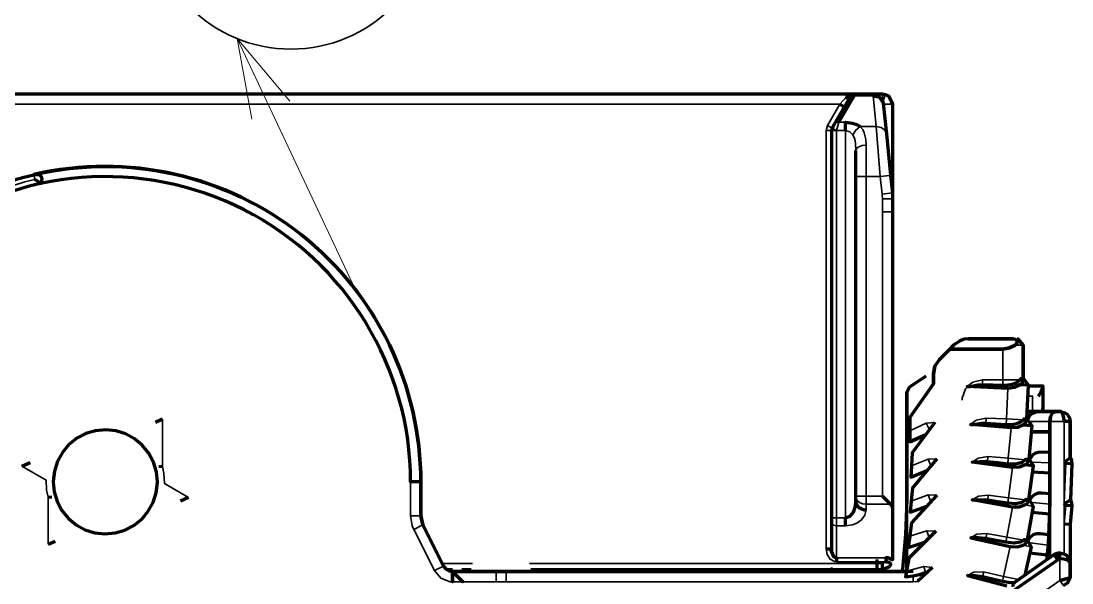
# Model space of a CAD drawing. Extents: x 0 to 174, y 0 to 33.
# Drawn here: x 31.323 to 32.336, y 17.421 to 17.963 of the extents above; entities that cross this region are included whole.
import ezdxf

# ---------------------------------------------------------------- set-up
doc = ezdxf.new("R2010")
doc.units = 0
doc.layers.add('PDF2_형상', color=157, linetype='Continuous', true_color=0x405f80)

msp = doc.modelspace()

# ---------------------------------------------------------------- linework, layer by layer
at = {"layer": 'PDF2_형상', "color": 7, "lineweight": 13}
for points in [[(31.5317, 17.9463), (31.6454, 17.7046)], [(31.5825, 17.8861), (31.5317, 17.9463), (31.5456, 17.8688)]]:
    msp.add_lwpolyline(points, dxfattribs=at)
at = {"layer": 'PDF2_형상', "lineweight": 35}
for points in [[(31.8135, 17.4403), (32.1535, 17.4403), (32.1567, 17.4418), (32.1092, 17.4418), (32.1072, 17.4421), (32.1032, 17.4444), (32.1003, 17.4489), (32.0993, 17.4543), (32.0993, 17.8576), (32.1043, 17.8576), (32.1092, 17.8576), (32.105, 17.86), (32.1007, 17.8625), (32.1126, 17.8832), (31.2064, 17.8832), (31.1965, 17.9097), (31.1072, 17.9097)], [(32.1126, 17.8832), (32.1182, 17.8896), (32.1192, 17.8906)], [(32.1446, 17.8911), (32.1263, 17.8911), (32.1237, 17.891), (32.1221, 17.8896)], [(32.1378, 17.8435), (32.134, 17.8432), (32.1307, 17.8421), (32.1288, 17.8407), (32.1282, 17.8399), (32.1279, 17.8385), (32.1275, 17.846), (32.1269, 17.8493), (32.1251, 17.8535), (32.1279, 17.8582), (32.1322, 17.8615), (32.1475, 17.8615), (32.1446, 17.8911), (32.1446, 17.8931)], [(32.1535, 17.8874), (32.1535, 17.8931)], [(32.1561, 17.8926), (32.1542, 17.8856)], [(32.1633, 17.8832), (32.1544, 17.8832)], [(32.1007, 17.8625), (32.0993, 17.8576)], [(32.1115, 17.8657), (32.1093, 17.8578), (32.105, 17.8601)], [(32.1181, 17.8657), (32.1115, 17.8657), (32.109, 17.8656), (32.1074, 17.8642)], [(32.1322, 17.8615), (32.1346, 17.8587), (32.1361, 17.8554), (32.1375, 17.849), (32.1378, 17.8435), (32.1378, 17.8135), (32.1515, 17.8135), (32.1532, 17.7965), (32.1631, 17.7975)], [(32.1574, 17.8544), (32.1558, 17.8581), (32.1522, 17.8607), (32.1475, 17.8615), (32.1515, 17.8135), (32.1606, 17.8143), (32.1614, 17.8144)], [(32.1251, 17.8535), (32.1221, 17.8565), (32.1181, 17.8578), (32.1181, 17.4843), (32.1092, 17.4843), (32.1092, 17.8576), (32.1093, 17.8578), (32.1181, 17.8578)], [(31.3356, 17.8153), (31.3367, 17.8104), (31.3271, 17.8081), (31.324, 17.8072), (31.3146, 17.8044)], [(31.7086, 17.519), (31.6988, 17.519), (31.6988, 17.4863), (31.7086, 17.4863), (31.6988, 17.4863), (31.6988, 17.519), (31.6986, 17.5289), (31.6981, 17.5386), (31.6974, 17.5485), (31.6961, 17.5582), (31.6947, 17.5679), (31.6929, 17.5776), (31.6907, 17.5872), (31.6883, 17.5968), (31.6856, 17.6063), (31.6825, 17.6156), (31.679, 17.6249), (31.6754, 17.6339), (31.6714, 17.6429), (31.6671, 17.6518), (31.6625, 17.6606), (31.6576, 17.669), (31.6525, 17.6775), (31.6471, 17.6857), (31.6414, 17.6936), (31.6354, 17.7015), (31.6292, 17.709), (31.6226, 17.7165), (31.616, 17.7237), (31.609, 17.7307), (31.6018, 17.7374), (31.5944, 17.7439), (31.5868, 17.75), (31.5789, 17.756), (31.5708, 17.7617), (31.5626, 17.7671), (31.5543, 17.7724), (31.5457, 17.7772), (31.5371, 17.7818), (31.5282, 17.786), (31.5192, 17.79), (31.51, 17.7938), (31.5008, 17.7971), (31.4915, 17.8001), (31.4821, 17.8029), (31.4725, 17.8053), (31.4629, 17.8075), (31.4532, 17.8092), (31.4435, 17.8107), (31.4337, 17.8118), (31.4239, 17.8126), (31.414, 17.8132), (31.4042, 17.8133), (31.3943, 17.8131), (31.3846, 17.8126), (31.3747, 17.8118), (31.374, 17.8117), (31.3643, 17.8106), (31.3613, 17.8101), (31.3515, 17.8085), (31.3486, 17.8079), (31.3426, 17.8067)], [(32.1279, 17.8135), (32.1378, 17.8135), (32.1378, 17.5051), (32.1535, 17.5051), (32.1535, 17.7793)], [(32.1535, 17.7917), (32.1532, 17.7965)], [(32.1633, 17.7917), (32.1535, 17.7917), (32.1535, 17.7793), (32.1633, 17.7793)], [(32.2696, 17.6122), (32.2696, 17.6174), (32.2696, 17.6469), (32.2696, 17.6174), (32.25, 17.6174), (32.25, 17.6115)], [(32.2303, 17.5978), (32.2304, 17.5997), (32.2336, 17.6087), (32.2407, 17.6151), (32.25, 17.6174), (32.2407, 17.6151), (32.2353, 17.6108)], [(32.2861, 17.6174), (32.2696, 17.6174), (32.25, 17.6174), (32.25, 17.6126)], [(32.2878, 17.6174), (32.2696, 17.6174), (32.2696, 17.6115)], [(32.2896, 17.5789), (32.2731, 17.5796), (32.2744, 17.609)], [(32.2982, 17.5869), (32.2982, 17.6017), (32.2937, 17.6017)], [(31.4596, 17.5793), (31.4596, 17.5339), (31.461, 17.5271), (31.4615, 17.5174), (31.4847, 17.5039)], [(32.2535, 17.5804), (32.244, 17.5785), (32.2385, 17.5744)], [(32.2729, 17.5744), (32.2731, 17.5796), (32.2535, 17.5804), (32.2532, 17.5757)], [(32.2775, 17.5711), (32.2749, 17.5417), (32.2553, 17.5433), (32.2549, 17.5386)], [(32.2003, 17.5343), (32.1975, 17.541), (32.1815, 17.5343)], [(32.206, 17.5412), (32.1975, 17.541)], [(32.2553, 17.5433), (32.2458, 17.5418), (32.2401, 17.5381)], [(32.2912, 17.5403), (32.2749, 17.5417), (32.2744, 17.5365)], [(32.3149, 17.5374), (32.2982, 17.5381)], [(32.3303, 17.5389), (32.3303, 17.5367)], [(31.3493, 17.4588), (31.3493, 17.5042), (31.3479, 17.5108), (31.3474, 17.5207), (31.3242, 17.534)], [(32.2789, 17.5329), (32.2751, 17.5036), (32.2556, 17.5062), (32.255, 17.5015)], [(32.2001, 17.4996), (32.1976, 17.5064), (32.1814, 17.5004)], [(32.2061, 17.5062), (32.1976, 17.5064)], [(32.2556, 17.5062), (32.2461, 17.5051), (32.2401, 17.5015)], [(32.1613, 17.4974), (32.1378, 17.4974), (32.1378, 17.4919), (32.1367, 17.4869), (32.1333, 17.4822), (32.1289, 17.4792), (32.1247, 17.4775), (32.1181, 17.4765), (32.1092, 17.4765), (32.1092, 17.4843), (32.1043, 17.4843)], [(32.2788, 17.4947), (32.2736, 17.4657), (32.2542, 17.4692), (32.2533, 17.4644)], [(32.2914, 17.5015), (32.2751, 17.5036), (32.2744, 17.4986)], [(32.2988, 17.4953), (32.291, 17.4967)], [(32.3149, 17.4976), (32.2982, 17.4992)], [(32.3303, 17.4985), (32.3303, 17.4962)], [(32.1043, 17.4804), (32.1044, 17.4797), (32.1047, 17.479), (32.1051, 17.4783), (32.1065, 17.4772), (32.1092, 17.4765), (32.1092, 17.4457), (32.1567, 17.4457)], [(32.1985, 17.4649), (32.1964, 17.4718), (32.1799, 17.4665)], [(32.2049, 17.4713), (32.1964, 17.4718)], [(32.2542, 17.4692), (32.2447, 17.4685), (32.2386, 17.4651)], [(32.2897, 17.4628), (32.2736, 17.4657), (32.2726, 17.4607)], [(32.2768, 17.4567), (32.2704, 17.4278), (32.2513, 17.4321), (32.2501, 17.4274)], [(32.2969, 17.4562), (32.2892, 17.4579)], [(32.3131, 17.4579), (32.2964, 17.4601)], [(32.2649, 17.3819), (32.3247, 17.4239), (32.3247, 17.4446), (32.3236, 17.4444), (32.3247, 17.4446), (32.3247, 17.4239), (32.2451, 17.3682), (32.2451, 17.3899), (32.2513, 17.394), (32.2467, 17.3953), (32.2461, 17.3931)], [(32.3218, 17.45), (32.3236, 17.4444), (32.3225, 17.4439)], [(31.7585, 17.4403), (31.7293, 17.4403)], [(32.195, 17.4317), (32.1936, 17.4372), (32.1768, 17.4328)], [(32.2019, 17.4364), (32.1936, 17.4372)], [(32.1831, 17.4283), (32.1831, 17.4225), (31.7908, 17.4225), (32.1831, 17.4225), (32.1832, 17.4225), (32.1872, 17.4228), (32.1832, 17.4225), (32.1831, 17.4225)], [(32.2513, 17.4321), (32.2417, 17.4318), (32.2354, 17.4287)], [(32.2847, 17.4247), (32.2704, 17.4278), (32.2693, 17.4228)]]:
    msp.add_lwpolyline(points, dxfattribs=at)
at = {"layer": 'PDF2_형상', "lineweight": 70}
for points in [[(31.2233, 17.8931), (32.1268, 17.8931), (32.1446, 17.8931), (32.1535, 17.8931), (32.1561, 17.8926), (32.1594, 17.8911), (32.1633, 17.8832), (32.1633, 17.7917), (32.1633, 17.7793), (32.1633, 17.4926), (32.1633, 17.4442), (32.1633, 17.4437), (32.1586, 17.4456), (32.1567, 17.4457), (32.1567, 17.4418), (32.1587, 17.4419), (32.16, 17.4415), (32.161, 17.4406), (32.1614, 17.4397), (32.1614, 17.4387), (32.1601, 17.4369), (32.1535, 17.4343), (31.8147, 17.4343)], [(32.1182, 17.8896), (32.1206, 17.8892), (32.1214, 17.8894), (32.1224, 17.8903), (32.1221, 17.8896), (32.1074, 17.8642), (32.105, 17.8601), (32.105, 17.86), (32.1043, 17.8576), (32.1043, 17.4843), (32.1043, 17.4804), (32.1043, 17.4543), (32.1046, 17.4514), (32.1062, 17.4475), (32.1075, 17.4463), (32.1092, 17.4457), (32.1092, 17.4418)], [(32.1115, 17.8657), (32.1263, 17.8911), (32.1268, 17.8931), (32.1231, 17.8913), (32.1224, 17.8903)], [(32.1268, 17.8931), (32.1228, 17.8925), (32.1192, 17.8906), (32.1212, 17.8903), (32.1221, 17.8906), (32.1231, 17.8913)], [(32.1258, 17.8929), (32.1253, 17.8929)], [(32.1265, 17.8931), (32.1268, 17.8931), (32.126, 17.8929), (32.1257, 17.8929)], [(32.1446, 17.8931), (32.1497, 17.8915), (32.1544, 17.8842), (32.1574, 17.8544), (32.1614, 17.8144), (32.1631, 17.7975), (32.1633, 17.7917)], [(32.1446, 17.8911), (32.1496, 17.8903), (32.1529, 17.8876), (32.1544, 17.8842)], [(32.1126, 17.8832), (32.1168, 17.8807)], [(32.1181, 17.8578), (32.1181, 17.8657), (32.1246, 17.8649), (32.1288, 17.8635), (32.1322, 17.8615)], [(32.1181, 17.4765), (32.1181, 17.4843), (32.1225, 17.486), (32.1256, 17.4897), (32.1274, 17.4946), (32.1279, 17.4997), (32.1279, 17.5051), (32.1279, 17.8135), (32.1279, 17.8385)], [(32.2365, 17.6568), (32.2324, 17.6564), (32.2285, 17.6551)], [(32.2365, 17.6568), (32.2324, 17.6564), (32.2285, 17.6551)], [(32.2285, 17.6551), (32.2225, 17.651)], [(32.2285, 17.6551), (32.2225, 17.651)], [(32.1953, 17.621), (32.1797, 17.6103), (32.1771, 17.6054), (32.1797, 17.6103)], [(32.2975, 17.5732), (32.2932, 17.5794), (32.2928, 17.5796), (32.2943, 17.6122), (32.2864, 17.6125), (32.281, 17.6099), (32.2744, 17.609), (32.2353, 17.6108), (32.2378, 17.611), (32.2456, 17.6124), (32.25, 17.6126), (32.2599, 17.6125), (32.2696, 17.6122), (32.2743, 17.6125), (32.279, 17.6132), (32.2831, 17.6149), (32.2861, 17.6174), (32.2865, 17.6182), (32.2879, 17.6174), (32.2886, 17.6162), (32.2886, 17.6154), (32.2879, 17.6139), (32.2864, 17.6125)], [(32.2943, 17.6122), (32.2897, 17.6182), (32.2893, 17.6182), (32.2865, 17.6182)], [(32.2942, 17.6115), (32.3081, 17.6115), (32.3081, 17.5869)], [(32.304, 17.6017), (32.3067, 17.6058), (32.3081, 17.6096)], [(32.1771, 17.4344), (32.1771, 17.6054), (32.1771, 17.5021), (32.1757, 17.4685), (32.1728, 17.4349), (32.1724, 17.4324)], [(32.2933, 17.5771), (32.2944, 17.5812), (32.2961, 17.5835), (32.2985, 17.5853), (32.3015, 17.5865), (32.3047, 17.5869), (32.3015, 17.5865), (32.2985, 17.5853), (32.2961, 17.5835), (32.2936, 17.5793)], [(32.3083, 17.5869), (32.3083, 17.5904)], [(31.4596, 17.5793), (31.4528, 17.5761)], [(32.2042, 17.5761), (32.1821, 17.5471), (32.1815, 17.5343), (32.181, 17.5235), (32.1965, 17.53)], [(32.2896, 17.5739), (32.284, 17.5715), (32.2775, 17.5711), (32.2385, 17.5744), (32.241, 17.5744), (32.2489, 17.5756), (32.2532, 17.5757), (32.2631, 17.575), (32.2729, 17.5744), (32.2776, 17.5744), (32.2822, 17.575), (32.2864, 17.5764), (32.2896, 17.5789), (32.29, 17.5796), (32.2917, 17.5785), (32.2919, 17.5778), (32.2919, 17.5769), (32.2912, 17.5754), (32.2896, 17.5739), (32.2975, 17.5732), (32.2946, 17.5407), (32.295, 17.5407), (32.299, 17.5343)], [(32.29, 17.5796), (32.2928, 17.5796)], [(32.3346, 17.5407), (32.3346, 17.5771), (32.3346, 17.5422), (32.3303, 17.5389), (32.3287, 17.5368)], [(32.3149, 17.4458), (32.3149, 17.5672), (32.3149, 17.4992), (32.3132, 17.4594), (32.3118, 17.4436)], [(32.3149, 17.5472), (32.3068, 17.5476), (32.3036, 17.5474), (32.3006, 17.5462), (32.2981, 17.5446), (32.2954, 17.5404)], [(31.3242, 17.534), (31.3321, 17.5375)], [(32.206, 17.5412), (32.1825, 17.5132), (32.1814, 17.5004), (32.1804, 17.4896), (32.1962, 17.4954)], [(32.2947, 17.5019), (32.299, 17.5343), (32.2911, 17.5353), (32.2856, 17.5332), (32.2789, 17.5329), (32.2401, 17.5381), (32.2475, 17.5385), (32.2549, 17.5386), (32.2647, 17.5375), (32.2744, 17.5365), (32.2819, 17.5364), (32.2881, 17.5379), (32.2912, 17.5403), (32.2918, 17.5408)], [(32.2911, 17.5353), (32.2928, 17.5365), (32.2936, 17.5381), (32.2936, 17.5389), (32.2931, 17.54), (32.2918, 17.5408), (32.2946, 17.5407)], [(32.3346, 17.5424), (32.3358, 17.5396), (32.3362, 17.5364), (32.3347, 17.5017), (32.3307, 17.4988), (32.3287, 17.4989)], [(32.3362, 17.5364), (32.3358, 17.5365), (32.3303, 17.5367)], [(31.4596, 17.5339), (31.4561, 17.5333)], [(32.3149, 17.5275), (32.2982, 17.5282)], [(31.3493, 17.5042), (31.3529, 17.5046)], [(32.1535, 17.5051), (32.1613, 17.4974), (32.1628, 17.495), (32.1633, 17.4926)], [(32.2061, 17.5062), (32.1815, 17.4793), (32.1799, 17.4665), (32.1785, 17.4558), (32.1944, 17.4608)], [(32.3149, 17.5075), (32.3072, 17.5082), (32.3035, 17.5081), (32.3003, 17.5068), (32.2974, 17.5046), (32.2956, 17.5015)], [(31.4847, 17.5039), (31.4769, 17.5004)], [(32.1286, 17.4968), (32.1274, 17.4946)], [(32.1279, 17.4997), (32.1286, 17.4968), (32.1308, 17.4942), (32.1358, 17.4921), (32.1378, 17.4919)], [(32.2919, 17.5022), (32.2932, 17.5012), (32.2937, 17.5001), (32.2936, 17.4992), (32.2928, 17.4978), (32.291, 17.4967), (32.2853, 17.4947), (32.2788, 17.4947), (32.2401, 17.5015), (32.2475, 17.5017), (32.255, 17.5015), (32.2647, 17.5), (32.2744, 17.4986), (32.2819, 17.4982), (32.2881, 17.4993), (32.2914, 17.5015), (32.2919, 17.5022), (32.2947, 17.5019), (32.295, 17.5018), (32.2988, 17.4953), (32.2931, 17.4631), (32.2935, 17.4629), (32.2969, 17.4562), (32.2908, 17.4289)], [(32.3347, 17.5018), (32.3358, 17.4989), (32.3361, 17.4958), (32.3346, 17.4783), (32.3346, 17.4407), (32.3346, 17.4265), (32.3346, 17.4407), (32.334, 17.4419), (32.3325, 17.4431), (32.3285, 17.4443), (32.3247, 17.4446), (32.3247, 17.4506), (32.3299, 17.449), (32.3333, 17.4454), (32.3346, 17.4407), (32.334, 17.4419), (32.3325, 17.4431), (32.3285, 17.4443), (32.3247, 17.4446), (32.3247, 17.4506), (32.3299, 17.449), (32.3333, 17.4454), (32.3346, 17.4407)], [(32.3287, 17.4964), (32.3303, 17.4985), (32.3307, 17.4988)], [(32.3361, 17.4958), (32.3357, 17.4958), (32.3303, 17.4962)], [(32.3144, 17.4878), (32.2978, 17.4893)], [(32.3287, 17.4786), (32.3346, 17.4783)], [(32.3346, 17.4786), (32.3346, 17.4722)], [(32.2049, 17.4713), (32.179, 17.4454), (32.1768, 17.4328), (32.1758, 17.4275), (32.1831, 17.4283), (32.1892, 17.4296), (32.195, 17.4317), (32.1978, 17.4325)], [(32.2904, 17.4635), (32.2897, 17.4628), (32.2864, 17.4608), (32.2801, 17.4599), (32.2726, 17.4607), (32.2631, 17.4625), (32.2533, 17.4644), (32.246, 17.4649), (32.2386, 17.4651), (32.2768, 17.4567), (32.2833, 17.4564), (32.2892, 17.4579), (32.291, 17.459), (32.2919, 17.4604), (32.2921, 17.4612), (32.2915, 17.4625), (32.2904, 17.4635), (32.2931, 17.4631)], [(32.3136, 17.4678), (32.3058, 17.4689), (32.3022, 17.4688), (32.2989, 17.4678), (32.2958, 17.4657), (32.2939, 17.4628)], [(31.3493, 17.4588), (31.3562, 17.4618)], [(32.0993, 17.4543), (32.1039, 17.4543), (32.1043, 17.4543)], [(32.1046, 17.4514), (32.1039, 17.4543)], [(32.1486, 17.4343), (32.1486, 17.4442)], [(32.2703, 17.4074), (32.3225, 17.4439), (32.2451, 17.3899)], [(32.2808, 17.4219), (32.3192, 17.4488), (32.2839, 17.4242), (32.281, 17.4219), (32.28, 17.421), (32.2794, 17.42), (32.2793, 17.4194), (32.2793, 17.4189), (32.2797, 17.4181)], [(32.3122, 17.4482), (32.2956, 17.4503)], [(32.3218, 17.45), (32.3221, 17.4493), (32.3225, 17.4481), (32.3236, 17.4444), (32.3225, 17.4439), (32.3193, 17.4483), (32.3192, 17.4488), (32.3193, 17.4483), (32.3225, 17.4439)], [(31.7393, 17.4343), (31.7335, 17.4343)], [(31.7572, 17.4343), (31.7482, 17.4343)], [(32.1053, 17.435), (32.1024, 17.4343)], [(32.1535, 17.4343), (32.1535, 17.4349), (32.1535, 17.4403)], [(32.2019, 17.4364), (32.1872, 17.4228)], [(32.1831, 17.4324), (31.7908, 17.4324), (32.1768, 17.4324)], [(32.281, 17.4219), (32.2767, 17.4217), (32.2693, 17.4228), (32.2597, 17.4251), (32.2501, 17.4274), (32.2428, 17.4282), (32.2354, 17.4287), (32.2733, 17.4186)]]:
    msp.add_lwpolyline(points, dxfattribs=at)
for points in [[(31.3165, 17.8101), (31.326, 17.8128), (31.3356, 17.8151, -0.482883), (31.7086, 17.519), (31.6988, 17.519, 0.612638), (31.2318, 17.7572)], [(31.7086, 17.519, 0.482494), (31.3356, 17.8153), (31.3407, 17.815), (31.3424, 17.814), (31.3433, 17.8114), (31.3426, 17.8067), (31.3367, 17.8104)]]:
    msp.add_lwpolyline(points, format="xyb", dxfattribs=at)
for points in [[(32.2365, 17.6568), (32.2793, 17.6568)], [(32.2814, 17.6508), (32.2831, 17.6526), (32.2835, 17.6537), (32.2835, 17.6547), (32.2829, 17.6557), (32.2819, 17.6562), (32.2793, 17.6568), (32.2819, 17.6564), (32.2829, 17.6557), (32.2835, 17.6547), (32.2835, 17.6539), (32.2832, 17.6528), (32.2814, 17.6508), (32.2761, 17.6481), (32.2696, 17.6469), (32.2761, 17.6481)], [(32.2835, 17.6568), (32.2844, 17.6567), (32.2893, 17.6508), (32.2844, 17.6567)], [(32.2042, 17.6306), (32.2085, 17.6369), (32.2185, 17.6469), (32.2696, 17.6469), (32.2185, 17.6469), (32.2225, 17.651), (32.2185, 17.6469), (32.2085, 17.6369)], [(32.2893, 17.6182), (32.2893, 17.6508)], [(32.2028, 17.6231), (32.2042, 17.6306)], [(32.1801, 17.5682), (32.1801, 17.581), (32.2028, 17.6135), (32.2028, 17.6231), (32.2028, 17.6135), (32.1801, 17.581)], [(32.3047, 17.5869), (32.3206, 17.5869), (32.3247, 17.5869), (32.3206, 17.5869), (32.3047, 17.5869), (32.2932, 17.5869)], [(32.3149, 17.5771), (32.3156, 17.5817), (32.3175, 17.5854), (32.3206, 17.5869), (32.3175, 17.5854), (32.3156, 17.5817)], [(32.3346, 17.5771), (32.3287, 17.5771), (32.3286, 17.579), (32.3275, 17.5842), (32.3262, 17.5862), (32.3256, 17.5867), (32.3247, 17.5869), (32.3297, 17.5856), (32.3315, 17.5842), (32.3339, 17.5808)], [(32.3287, 17.5771), (32.3283, 17.5812), (32.3274, 17.5846), (32.3262, 17.5862), (32.3257, 17.5867), (32.3247, 17.5869), (32.3297, 17.5856), (32.3315, 17.5842), (32.3339, 17.5808), (32.3346, 17.5771), (32.3342, 17.5771)], [(32.3149, 17.5672), (32.3149, 17.5771), (32.3149, 17.5672), (32.2969, 17.5672)], [(31.4547, 17.519), (31.4537, 17.5287), (31.451, 17.5381), (31.4462, 17.5468), (31.4401, 17.5543), (31.4326, 17.5606), (31.4239, 17.5653), (31.4146, 17.5682), (31.4049, 17.5692), (31.3951, 17.5683), (31.3857, 17.5656), (31.3771, 17.561), (31.3694, 17.5549), (31.3631, 17.5474), (31.3583, 17.5388), (31.3554, 17.5294), (31.3543, 17.5197), (31.3543, 17.519), (31.3553, 17.5093), (31.3581, 17.4999), (31.3626, 17.4912), (31.3689, 17.4836), (31.3764, 17.4774), (31.385, 17.4728), (31.3944, 17.4699), (31.4042, 17.4688), (31.4139, 17.4697), (31.4233, 17.4725), (31.4319, 17.4769), (31.4396, 17.4831), (31.4458, 17.4906), (31.4506, 17.4992), (31.4536, 17.5085), (31.4547, 17.5182)], [(32.1801, 17.5574), (32.1801, 17.5682)], [(32.1953, 17.5644), (32.1801, 17.5574)], [(31.7086, 17.519), (31.7086, 17.4863)], [(31.7107, 17.4775), (31.7086, 17.4863)], [(31.7306, 17.4378), (31.7107, 17.4775)], [(32.3218, 17.45), (32.3247, 17.4506), (32.3218, 17.45), (32.3192, 17.4488)], [(31.7306, 17.4378), (31.7329, 17.4347), (31.736, 17.4331), (31.7393, 17.4324), (31.7393, 17.4225), (31.7393, 17.4289), (31.7393, 17.4311), (31.7393, 17.4324), (31.7492, 17.4225), (31.7393, 17.4324), (31.736, 17.4331), (31.7329, 17.4347)], [(31.7811, 17.4324), (31.7393, 17.4324)], [(31.7811, 17.4324), (31.7908, 17.4324)], [(32.3247, 17.4239), (32.3332, 17.4262), (32.3346, 17.4265), (32.3332, 17.4262)], [(32.3346, 17.4265), (32.3321, 17.4218)], [(32.3282, 17.419), (32.3313, 17.4212), (32.3321, 17.4218), (32.3315, 17.4214)]]:
    msp.add_lwpolyline(points, close=True, dxfattribs=at)
at = {"layer": 'PDF2_형상', "lineweight": 35}
for points in [[(32.2814, 17.6508), (32.2893, 17.6508)], [(32.1957, 17.5756), (32.1988, 17.569), (32.1957, 17.5756), (32.1801, 17.5682)], [(32.1957, 17.5756), (32.2042, 17.5761)], [(32.3303, 17.5367), (32.3287, 17.5368), (32.3287, 17.5771), (32.3149, 17.5771), (32.2965, 17.5771), (32.3149, 17.5771), (32.3287, 17.5771), (32.3287, 17.4497), (32.3287, 17.4786), (32.3303, 17.4962), (32.3287, 17.4964), (32.3287, 17.4989)], [(32.1378, 17.4974), (32.1342, 17.4979), (32.1315, 17.499), (32.1296, 17.5008), (32.1283, 17.5029), (32.1279, 17.5051), (32.1378, 17.5051)], [(31.7019, 17.4731), (31.7004, 17.4767), (31.6988, 17.4863), (31.7004, 17.4767)], [(31.7217, 17.4335), (31.7019, 17.4731), (31.7107, 17.4775), (31.7019, 17.4731)], [(31.7217, 17.4335), (31.7306, 17.4378)], [(31.7393, 17.4225), (31.7368, 17.4226), (31.7279, 17.4261), (31.7217, 17.4335), (31.7279, 17.4261), (31.7368, 17.4226)], [(31.7811, 17.4225), (31.7908, 17.4225), (31.7908, 17.4317), (31.7908, 17.4324), (31.7908, 17.4317), (31.7908, 17.4225)], [(31.7811, 17.4225), (31.7811, 17.4317), (31.7811, 17.4324), (31.7811, 17.4317)], [(32.3247, 17.4239), (32.3279, 17.4193), (32.3282, 17.419), (32.3279, 17.4193)], [(31.7393, 17.4225), (31.7492, 17.4225)], [(31.7811, 17.4225), (31.7492, 17.4225)]]:
    msp.add_lwpolyline(points, close=True, dxfattribs=at)
at = {"layer": 'PDF2_형상', "color": 18, "lineweight": 35, "true_color": 0x260000}
msp.add_circle((31.5835, 18.074), 0.1378, dxfattribs=at)

doc.saveas('drawing.dxf')
